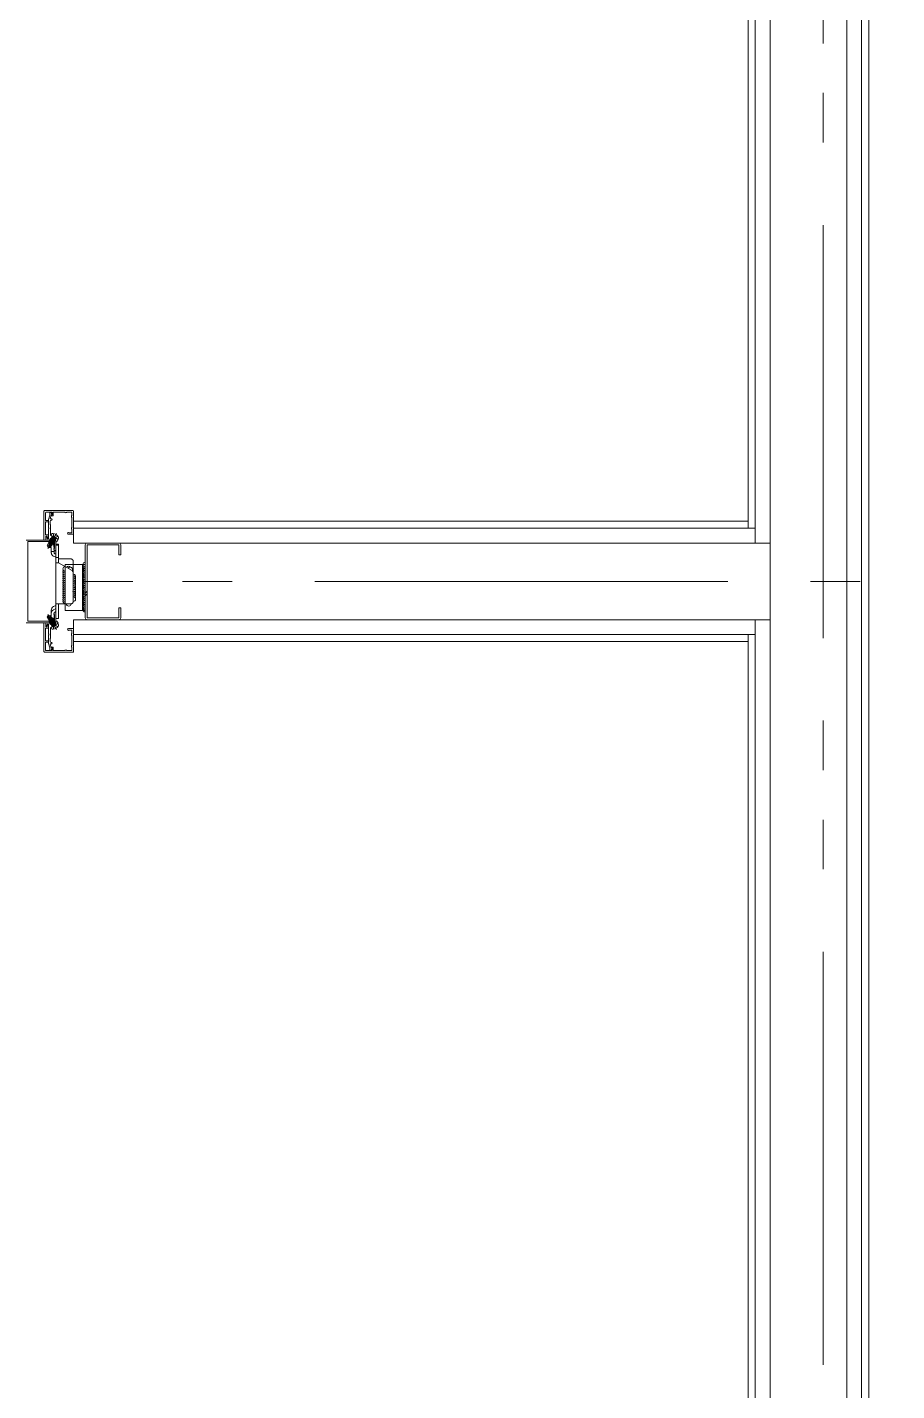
# Model space of a CAD drawing. Units: millimetres at full size. Extents: x -22551 to 92397, y -19340 to 14894.
# Drawn here: x -4513 to -3776, y -2972 to -1816 of the extents above; entities that cross this region are included whole.
import ezdxf

# ---------------------------------------------------------------- set-up
doc = ezdxf.new("R2010")
doc.units = ezdxf.units.MM
doc.header["$LTSCALE"] = 70
doc.linetypes.add('DASHED3', pattern=[4, 3, -1])
doc.linetypes.add('DOUBLE_CHAIN1', pattern=[8.8, 5, -1, 0.6, -0.6, 0.6, -1])
doc.layers.add('2-0_通芯', color=7, linetype='Continuous', lineweight=15)

# ---------------------------------------------------------------- blocks, each defined once
blk = doc.blocks.new('グループ部品-125')
at = {"layer": '2-0_通芯', "linetype": 'DOUBLE_CHAIN1'}
for p, q in [((-3838.39, 2328.28), (-3838.39, -6725.7)), ((-6117.08, -2285.7), (-3366.11, -2285.7))]:
    blk.add_line(p, q, dxfattribs=at)
at = {"layer": '2-0_通芯'}
for p, q in [((-3901.89, 1681.8), (-3901.89, -2240.7)), ((-3895.89, 1681.8), (-3895.89, -2253.2)), ((-3883.39, -963.2), (-3883.39, -3953.2)), ((-3818.39, -963.2), (-3818.39, -4018.2)), ((-3805.89, -963.2), (-3805.89, -3928.2)), ((-3799.89, -969.2), (-3799.89, -3915.7)), ((-4473.39, -2253.2), (-4473.39, -2226.2)), ((-4473.39, -2234.7), (-3901.89, -2234.7)), ((-4473.39, -2240.7), (-3895.89, -2240.7)), ((-4513.39, -2250.7), (-4488.39, -2250.7)), ((-4489.49, -2252), (-4511.99, -2252)), ((-4511.99, -2252), (-4511.99, -2319.4)), ((-4491.87, -2252.08), (-4495.15, -2257.77)), ((-4494.51, -2252.69), (-4494.6, -2252.84)), ((-4494.6, -2252.84), (-4494.38, -2253.22)), ((-4494.6, -2252.84), (-4491.97, -2253.8)), ((-4494.51, -2252.69), (-4494.07, -2252.69)), ((-4491.84, -2253.66), (-4494.51, -2252.69)), ((-4494.42, -2253.3), (-4494.38, -2253.22)), ((-4492.13, -2253.94), (-4494.38, -2253.22)), ((-4494.16, -2252.09), (-4494.25, -2252.24)), ((-4494.25, -2252.24), (-4494.03, -2252.62)), ((-4494.25, -2252.24), (-4490.47, -2253.61)), ((-4494.16, -2252.09), (-4493.72, -2252.09)), ((-4490.38, -2253.46), (-4494.16, -2252.09)), ((-4494.07, -2252.69), (-4494.03, -2252.62)), ((-4494.07, -2252.69), (-4490.95, -2253.69)), ((-4490.91, -2253.61), (-4494.03, -2252.62)), ((-4493.81, -2251.48), (-4493.9, -2251.63)), ((-4493.9, -2251.63), (-4493.68, -2252.01)), ((-4493.9, -2251.63), (-4490.12, -2253)), ((-4493.81, -2251.48), (-4493.37, -2251.48)), ((-4490.03, -2252.85), (-4493.81, -2251.48)), ((-4493.72, -2252.09), (-4493.68, -2252.01)), ((-4493.72, -2252.09), (-4490.6, -2253.08)), ((-4490.56, -2253), (-4493.68, -2252.01)), ((-4493.46, -2250.87), (-4493.55, -2251.02)), ((-4493.55, -2251.02), (-4493.33, -2251.4)), ((-4493.55, -2251.02), (-4489.77, -2252.4)), ((-4493.46, -2250.87), (-4493.02, -2250.87)), ((-4489.68, -2252.25), (-4493.46, -2250.87)), ((-4493.37, -2251.48), (-4493.33, -2251.4)), ((-4493.37, -2251.48), (-4490.25, -2252.47)), ((-4490.21, -2252.4), (-4493.33, -2251.4)), ((-4493.11, -2250.27), (-4493.2, -2250.42)), ((-4493.2, -2250.42), (-4492.98, -2250.8)), ((-4493.2, -2250.42), (-4489.42, -2251.79)), ((-4493.11, -2250.27), (-4492.67, -2250.27)), ((-4489.33, -2251.64), (-4493.11, -2250.27)), ((-4493.02, -2250.87), (-4492.98, -2250.8)), ((-4493.02, -2250.87), (-4489.9, -2251.87)), ((-4489.86, -2251.79), (-4492.98, -2250.8)), ((-4490.71, -2252.83), (-4492.98, -2253.23)), ((-4492.85, -2249.81), (-4492.63, -2250.19)), ((-4492.72, -2246.55), (-4492.08, -2245.63)), ((-4486.66, -2250.05), (-4492.72, -2246.55)), ((-4492.67, -2250.27), (-4492.63, -2250.19)), ((-4492.67, -2250.27), (-4489.55, -2251.26)), ((-4492.41, -2249.05), (-4492.5, -2249.21)), ((-4492.5, -2249.21), (-4492.28, -2249.58)), ((-4492.5, -2249.21), (-4488.72, -2250.58)), ((-4492.32, -2249.66), (-4492.28, -2249.58)), ((-4489.16, -2250.58), (-4492.28, -2249.58)), ((-4492.15, -2248.6), (-4491.93, -2248.98)), ((-4492.15, -2248.6), (-4488.37, -2249.97)), ((-4491.97, -2249.05), (-4491.93, -2248.98)), ((-4491.97, -2249.05), (-4488.85, -2250.05)), ((-4488.81, -2249.97), (-4491.93, -2248.98)), ((-4491.8, -2247.99), (-4491.58, -2248.37)), ((-4488.33, -2249.9), (-4491.75, -2247.92)), ((-4491.62, -2248.45), (-4491.58, -2248.37)), ((-4490.21, -2248.81), (-4491.58, -2248.37)), ((-4491.44, -2247.87), (-4491.54, -2248.04)), ((-4491.37, -2251.21), (-4490.77, -2250.17)), ((-4490.6, -2253.08), (-4490.56, -2253)), ((-4490.38, -2253.46), (-4490.6, -2253.08)), ((-4490.12, -2253), (-4490.56, -2253)), ((-4490.27, -2249.31), (-4487.81, -2245.05)), ((-4490.25, -2252.47), (-4490.21, -2252.4)), ((-4490.03, -2252.85), (-4490.25, -2252.47)), ((-4489.77, -2252.4), (-4490.21, -2252.4)), ((-4490.03, -2252.85), (-4490.12, -2253)), ((-4489.9, -2251.87), (-4489.86, -2251.79)), ((-4489.68, -2252.25), (-4489.9, -2251.87)), ((-4489.42, -2251.79), (-4489.86, -2251.79)), ((-4489.68, -2252.25), (-4489.77, -2252.4)), ((-4489.55, -2251.26), (-4489.51, -2251.18)), ((-4489.33, -2251.64), (-4489.55, -2251.26)), ((-4489.49, -2257.7), (-4489.49, -2252)), ((-4489.33, -2251.64), (-4489.42, -2251.79)), ((-4489.2, -2250.65), (-4489.16, -2250.58)), ((-4488.98, -2251.03), (-4489.2, -2250.65)), ((-4488.72, -2250.58), (-4489.16, -2250.58)), ((-4488.85, -2250.05), (-4488.81, -2249.97)), ((-4488.63, -2250.43), (-4488.85, -2250.05)), ((-4488.37, -2249.97), (-4488.81, -2249.97)), ((-4488.63, -2250.43), (-4488.72, -2250.58)), ((-4488.44, -2249.6), (-4488.54, -2249.77)), ((-4488.39, -2250.7), (-4488.39, -2259.7)), ((-4488.33, -2249.9), (-4488.37, -2249.97)), ((-4486.66, -2250.05), (-4486.18, -2249.03)), ((-4477.64, -2245.7), (-4473.89, -2245.7)), ((-4473.39, -2253.2), (-3883.39, -2253.2)), ((-4461.79, -2253.2), (-4434.99, -2253.2)), ((-4494.47, -2253.28), (-4495.61, -2255.26)), ((-4495.61, -2255.26), (-4494.82, -2256.89)), ((-4494.35, -2254.97), (-4495.57, -2255.19)), ((-4493.94, -2255.66), (-4494.82, -2256.89)), ((-4494.56, -2257.04), (-4494.82, -2256.89)), ((-4494.38, -2256.72), (-4494.56, -2257.04)), ((-4492.75, -2256.91), (-4494.56, -2257.04)), ((-4492.58, -2254.37), (-4494.47, -2253.28)), ((-4492.92, -2256.59), (-4494.38, -2256.72)), ((-4493.94, -2255.66), (-4491.74, -2253.57)), ((-4491.61, -2254.93), (-4491.87, -2254.78)), ((-4491.65, -2254.9), (-4491.26, -2254.22)), ((-4491.42, -2254), (-4490.82, -2254.22)), ((-4490.73, -2254.06), (-4491.33, -2253.85)), ((-4490.95, -2253.69), (-4490.91, -2253.61)), ((-4490.73, -2254.06), (-4490.95, -2253.69)), ((-4490.47, -2253.61), (-4490.91, -2253.61)), ((-4490.73, -2254.06), (-4490.82, -2254.22)), ((-4490.38, -2253.46), (-4490.47, -2253.61)), ((-4490.04, -2257.7), (-4489.49, -2257.7)), ((-4490.04, -2258.57), (-4490.04, -2257.7)), ((-4489.39, -2259.7), (-4490.04, -2258.57)), ((-4489.89, -2261.3), (-4489.89, -2257.5)), ((-4488.39, -2260.05), (-4489.89, -2259.34)), ((-4488.39, -2259.7), (-4489.39, -2259.7)), ((-4488.39, -2259.22), (-4488.39, -2259.93)), ((-4486.09, -2262.7), (-4486.09, -2255.1)), ((-4463.39, -2316.6), (-4463.39, -2254.8)), ((-4488.39, -2270), (-4488.39, -2269.7)), ((-4463.39, -2271.39), (-4463.39, -2310.39)), ((-4473.59, -2293.49), (-4473.59, -2278.22)), ((-4463.39, -2295.7), (-4461.79, -2294.1)), ((-4463.39, -2297.82), (-4461.79, -2296.22)), ((-4492.19, -2310.1), (-4492.19, -2312.64)), ((-4490.3, -2309.71), (-4488.39, -2308.81)), ((-4490.28, -2307.11), (-4488.39, -2306.23)), ((-4488.39, -2308.4), (-4488.39, -2308.7)), ((-4433.39, -2308.2), (-4433.39, -2316.6)), ((-4488.39, -2320.7), (-4513.39, -2320.7)), ((-4511.99, -2319.4), (-4489.49, -2319.4)), ((-4495.61, -2316.14), (-4494.82, -2314.52)), ((-4495.26, -2316.16), (-4494.64, -2314.83)), ((-4491.87, -2319.32), (-4495.15, -2313.64)), ((-4494.82, -2314.52), (-4494.56, -2314.37)), ((-4494.64, -2314.83), (-4494.82, -2314.52)), ((-4493.94, -2315.74), (-4494.56, -2314.37)), ((-4492.75, -2314.49), (-4494.56, -2314.37)), ((-4494.47, -2318.12), (-4494.21, -2317.97)), ((-4494.42, -2318.1), (-4494.03, -2318.79)), ((-4493.76, -2318.75), (-4494.25, -2319.16)), ((-4494.16, -2319.32), (-4494.25, -2319.16)), ((-4494.16, -2319.32), (-4493.67, -2318.9)), ((-4494.16, -2319.32), (-4493.72, -2319.32)), ((-4493.94, -2315.74), (-4493.23, -2318.69)), ((-4490.82, -2317.19), (-4493.9, -2319.77)), ((-4493.9, -2319.77), (-4493.68, -2319.39)), ((-4493.81, -2319.92), (-4493.9, -2319.77)), ((-4493.81, -2319.92), (-4490.73, -2317.34)), ((-4493.81, -2319.92), (-4493.37, -2319.92)), ((-4491.3, -2317.11), (-4493.72, -2319.32)), ((-4493.72, -2319.32), (-4493.68, -2319.39)), ((-4493.68, -2319.39), (-4491.26, -2317.19)), ((-4490.47, -2317.79), (-4493.55, -2320.38)), ((-4493.55, -2320.38), (-4493.33, -2320)), ((-4493.46, -2320.53), (-4493.55, -2320.38)), ((-4493.5, -2317.56), (-4491.61, -2316.47)), ((-4493.46, -2320.53), (-4490.38, -2317.94)), ((-4493.46, -2320.53), (-4493.02, -2320.53)), ((-4490.95, -2317.72), (-4493.37, -2319.92)), ((-4493.37, -2319.92), (-4493.33, -2320)), ((-4493.35, -2318.17), (-4491.61, -2316.58)), ((-4493.33, -2320), (-4490.91, -2317.79)), ((-4491.17, -2316.58), (-4493.31, -2318.37)), ((-4493.26, -2318.56), (-4491.08, -2316.73)), ((-4490.12, -2318.4), (-4493.2, -2320.98)), ((-4493.2, -2320.98), (-4492.98, -2320.6)), ((-4493.11, -2321.13), (-4493.2, -2320.98)), ((-4493.13, -2315.74), (-4492.72, -2314.56)), ((-4493.11, -2321.13), (-4490.03, -2318.55)), ((-4493.11, -2321.13), (-4492.67, -2321.13)), ((-4490.6, -2318.32), (-4493.02, -2320.53)), ((-4493.02, -2320.53), (-4492.98, -2320.6)), ((-4492.98, -2320.6), (-4490.56, -2318.4)), ((-4489.77, -2319), (-4492.85, -2321.59)), ((-4492.85, -2321.59), (-4492.63, -2321.21)), ((-4492.76, -2321.74), (-4492.85, -2321.59)), ((-4492.76, -2321.74), (-4489.68, -2319.16)), ((-4492.76, -2321.74), (-4492.32, -2321.74)), ((-4491.61, -2316.47), (-4492.75, -2314.49)), ((-4492.72, -2324.85), (-4486.66, -2321.35)), ((-4490.25, -2318.93), (-4492.67, -2321.13)), ((-4492.67, -2321.13), (-4492.63, -2321.21)), ((-4492.63, -2321.21), (-4490.21, -2319)), ((-4492.42, -2316.76), (-4490.15, -2317.16)), ((-4492.41, -2322.35), (-4491.97, -2322.35)), ((-4489.9, -2319.53), (-4492.32, -2321.74)), ((-4492.32, -2321.74), (-4492.28, -2321.82)), ((-4492.19, -2312.69), (-4492.19, -2315.46)), ((-4489.07, -2320.22), (-4492.15, -2322.8)), ((-4492.15, -2322.8), (-4491.93, -2322.42)), ((-4491.97, -2322.35), (-4491.93, -2322.42)), ((-4491.93, -2322.42), (-4489.51, -2320.22)), ((-4488.72, -2320.82), (-4491.8, -2323.41)), ((-4491.75, -2323.48), (-4488.33, -2321.5)), ((-4491.65, -2316.5), (-4491.61, -2316.58)), ((-4489.2, -2320.75), (-4491.62, -2322.95)), ((-4491.17, -2316.58), (-4491.61, -2316.58)), ((-4491.58, -2323.03), (-4489.16, -2320.82)), ((-4491.37, -2320.19), (-4490.77, -2321.23)), ((-4491.08, -2316.73), (-4491.3, -2317.11)), ((-4491.3, -2317.11), (-4491.26, -2317.19)), ((-4490.82, -2317.19), (-4491.26, -2317.19)), ((-4491.08, -2316.73), (-4491.17, -2316.58)), ((-4490.73, -2317.34), (-4490.95, -2317.72)), ((-4490.95, -2317.72), (-4490.91, -2317.79)), ((-4490.47, -2317.79), (-4490.91, -2317.79)), ((-4490.73, -2317.34), (-4490.82, -2317.19)), ((-4490.38, -2317.94), (-4490.6, -2318.32)), ((-4490.6, -2318.32), (-4490.56, -2318.4)), ((-4490.12, -2318.4), (-4490.56, -2318.4)), ((-4490.38, -2317.94), (-4490.47, -2317.79)), ((-4489.89, -2315.66), (-4490.4, -2318.57)), ((-4490.27, -2322.09), (-4487.81, -2326.35)), ((-4490.03, -2318.55), (-4490.25, -2318.93)), ((-4490.25, -2318.93), (-4490.21, -2319)), ((-4489.77, -2319), (-4490.21, -2319)), ((-4490.03, -2318.55), (-4490.12, -2318.4)), ((-4490.04, -2312.83), (-4489.39, -2311.7)), ((-4490.04, -2313.7), (-4490.04, -2312.83)), ((-4489.49, -2313.7), (-4490.04, -2313.7)), ((-4489.68, -2319.16), (-4489.9, -2319.53)), ((-4489.9, -2319.53), (-4489.86, -2319.61)), ((-4489.89, -2312.69), (-4489.89, -2315.66)), ((-4489.87, -2322.39), (-4488.81, -2321.43)), ((-4489.42, -2319.61), (-4489.86, -2319.61)), ((-4489.68, -2319.16), (-4489.77, -2319)), ((-4489.55, -2320.14), (-4489.51, -2320.22)), ((-4489.07, -2320.22), (-4489.51, -2320.22)), ((-4489.49, -2319.4), (-4489.49, -2313.7)), ((-4489.39, -2311.7), (-4488.39, -2311.7)), ((-4488.39, -2311.35), (-4489.32, -2311.79)), ((-4489.2, -2320.75), (-4489.16, -2320.82)), ((-4488.72, -2320.82), (-4489.16, -2320.82)), ((-4488.98, -2320.37), (-4489.07, -2320.22)), ((-4488.85, -2321.35), (-4488.81, -2321.43)), ((-4488.37, -2321.43), (-4488.81, -2321.43)), ((-4488.44, -2321.8), (-4488.54, -2321.63)), ((-4486.66, -2321.35), (-4486.18, -2322.37)), ((-4473.39, -2318.2), (-4473.39, -2345.2)), ((-4473.39, -2318.2), (-3883.39, -2318.2)), ((-4434.99, -2318.2), (-4461.79, -2318.2)), ((-3895.89, -2318.2), (-3895.89, -3953.2)), ((-4492.72, -2324.85), (-4492.08, -2325.77)), ((-4492.06, -2322.95), (-4492.15, -2322.8)), ((-4492.06, -2322.95), (-4491.62, -2322.95)), ((-4491.8, -2323.41), (-4491.58, -2323.03)), ((-4491.75, -2323.48), (-4491.8, -2323.41)), ((-4491.62, -2322.95), (-4491.58, -2323.03)), ((-4491.44, -2323.53), (-4491.54, -2323.36)), ((-4477.64, -2325.7), (-4473.89, -2325.7)), ((-4473.39, -2330.7), (-3895.89, -2330.7)), ((-3901.89, -2330.7), (-3901.89, -3940.7)), ((-4473.39, -2336.7), (-3901.89, -2336.7))]:
    blk.add_line(p, q, dxfattribs=at)
at = {"layer": '2-0_通芯', "linetype": 'DASHED3'}
for p, q in [((-4492.19, -2257.7), (-4492.98, -2253.23)), ((-4489.89, -2257.5), (-4490.71, -2252.83)), ((-4492.19, -2261.3), (-4492.19, -2257.7)), ((-4492.19, -2260.23), (-4489.89, -2260.23)), ((-4490.28, -2264.29), (-4488.39, -2265.17)), ((-4488.39, -2262.63), (-4489.31, -2262.2)), ((-4488.39, -2317.2), (-4488.39, -2254.2)), ((-4486.09, -2254.2), (-4488.39, -2254.2)), ((-4486.09, -2255.1), (-4488.39, -2255.1)), ((-4486.09, -2269.85), (-4486.09, -2254.2)), ((-4486.09, -2265.34), (-4488.39, -2265.34)), ((-4486.09, -2266.7), (-4475.59, -2266.7)), ((-4480.39, -2271.39), (-4463.39, -2271.39)), ((-4480.39, -2310.39), (-4480.39, -2271.39)), ((-4473.59, -2268.7), (-4473.59, -2278.22)), ((-4465.69, -2271.39), (-4465.69, -2310.39)), ((-4473.59, -2302.7), (-4473.59, -2294.91)), ((-4488.39, -2304.7), (-4475.59, -2304.7)), ((-4486.09, -2317.2), (-4486.09, -2304.7)), ((-4463.39, -2310.39), (-4480.39, -2310.39)), ((-4488.39, -2311.7), (-4488.39, -2320.7)), ((-4488.39, -2317.2), (-4486.09, -2317.2))]:
    blk.add_line(p, q, dxfattribs=at)
at = {"layer": '2-0_通芯'}
for points in [[(-4473.89, -2225.7), (-4497.89, -2225.7), (-4498.39, -2226.2)], [(-4498.39, -2226.2), (-4498.39, -2250.7), (-4493.84, -2250.7)], [(-4494.99, -2234.2), (-4497.09, -2234.2), (-4497.09, -2227.5)], [(-4496.59, -2227), (-4491.59, -2227), (-4491.59, -2229.03), (-4491.99, -2229.6), (-4491.99, -2230.1), (-4490.59, -2230.1), (-4490.59, -2227), (-4480.91, -2227), (-4480.68, -2227.12)], [(-4494.49, -2240.24), (-4494.49, -2233.19), (-4493.49, -2229.46), (-4493.49, -2227.5)], [(-4492.56, -2227.25), (-4491.43, -2229.19), (-4492.23, -2229.41), (-4493.14, -2232.8), (-4492.09, -2232.8)], [(-4479.1, -2227.12), (-4478.86, -2227), (-4475.19, -2227)], [(-4474.69, -2227.5), (-4474.69, -2229.68), (-4474.8, -2229.91)], [(-4494.49, -2248.76), (-4494.71, -2246.2), (-4497.09, -2246.2), (-4497.09, -2235.2), (-4494.99, -2235.2)], [(-4495.9, -2247.91), (-4495.62, -2249.5), (-4494.49, -2249.5), (-4494.49, -2241.16), (-4494.37, -2240.98), (-4494.37, -2240.43), (-4494.49, -2240.24)], [(-4493.29, -2235), (-4493.29, -2237.4), (-4492.99, -2237.7), (-4492.99, -2246.4), (-4490.08, -2248.08), (-4489.98, -2248.28), (-4489.51, -2248.55), (-4489.29, -2248.54), (-4486.48, -2250.16), (-4487.6, -2252.1), (-4488.39, -2252.1)], [(-4474.8, -2231.49), (-4474.69, -2231.73), (-4474.69, -2239.68), (-4474.8, -2239.91)], [(-4474.8, -2241.49), (-4474.69, -2241.73), (-4474.69, -2244)], [(-4496.89, -2250.7), (-4496.89, -2247.3), (-4495.76, -2247.3), (-4495.48, -2248.89)], [(-4488.39, -2250.7), (-4490.54, -2250.7), (-4493.01, -2249.27), (-4493.84, -2250.7)], [(-4488.98, -2251.03), (-4492.76, -2249.66), (-4492.85, -2249.81), (-4489.07, -2251.18)], [(-4492.76, -2249.66), (-4492.32, -2249.66), (-4489.2, -2250.65)], [(-4488.98, -2251.03), (-4489.07, -2251.18), (-4489.51, -2251.18), (-4492.63, -2250.19)], [(-4488.63, -2250.43), (-4492.41, -2249.05), (-4491.97, -2249.05)], [(-4488.75, -2249.65), (-4492.06, -2248.45), (-4492.15, -2248.6)], [(-4492.06, -2248.45), (-4491.62, -2248.45), (-4489.87, -2249.01)], [(-4491.75, -2247.92), (-4491.8, -2247.99), (-4491.33, -2248.16)], [(-4490.28, -2245.23), (-4490.41, -2247.25), (-4489.72, -2248.35)], [(-4486.73, -2247.28), (-4488.42, -2248.4), (-4489.72, -2248.35)], [(-4475.19, -2244.5), (-4476.9, -2244.5), (-4477.11, -2244.41)], [(-4494.38, -2256.72), (-4491.34, -2253.87), (-4492.92, -2256.59)], [(-4493.99, -2255.75), (-4494.35, -2254.97), (-4493.77, -2253.68)], [(-4491.61, -2254.93), (-4492.75, -2256.91), (-4492.92, -2256.59)], [(-4490.82, -2254.22), (-4491.26, -2254.22), (-4491.5, -2254.14)], [(-4433.39, -2254.8), (-4433.39, -2263.2), (-4434.99, -2263.2), (-4434.99, -2254.8), (-4461.79, -2254.8), (-4461.79, -2316.6), (-4434.99, -2316.6), (-4434.99, -2308.2), (-4433.39, -2308.2)], [(-4498.39, -2345.2), (-4498.39, -2320.7), (-4493.84, -2320.7)], [(-4496.89, -2320.7), (-4496.89, -2324.1), (-4495.76, -2324.1), (-4495.48, -2322.51)], [(-4495.9, -2323.49), (-4495.62, -2321.9), (-4494.49, -2321.9), (-4494.49, -2330.24), (-4494.37, -2330.43), (-4494.37, -2330.98), (-4494.49, -2331.16)], [(-4494.47, -2318.12), (-4495.61, -2316.14), (-4495.26, -2316.16)], [(-4494.64, -2314.83), (-4493.68, -2318.88), (-4495.26, -2316.16)], [(-4494.25, -2319.16), (-4494.03, -2318.79), (-4493.84, -2318.61)], [(-4493.99, -2315.65), (-4493.13, -2315.74), (-4492.31, -2316.88)], [(-4493.29, -2336.4), (-4493.29, -2334), (-4492.99, -2333.7), (-4492.99, -2325), (-4490.08, -2323.32), (-4489.98, -2323.13), (-4489.51, -2322.85), (-4489.29, -2322.86), (-4486.48, -2321.24), (-4487.6, -2319.3), (-4488.39, -2319.3), (-4488.39, -2320.7), (-4490.54, -2320.7), (-4493.01, -2322.13), (-4493.84, -2320.7)], [(-4492.19, -2315.46), (-4492.67, -2318.17), (-4490.4, -2318.57)], [(-4492.41, -2322.35), (-4489.33, -2319.76), (-4489.42, -2319.61), (-4492.5, -2322.2)], [(-4492.41, -2322.35), (-4492.5, -2322.2), (-4492.28, -2321.82), (-4489.86, -2319.61)], [(-4492.06, -2322.95), (-4488.98, -2320.37), (-4489.2, -2320.75)], [(-4489.33, -2319.76), (-4489.55, -2320.14), (-4491.97, -2322.35)], [(-4491.33, -2323.24), (-4488.63, -2320.97), (-4488.72, -2320.82)], [(-4488.63, -2320.97), (-4488.85, -2321.35), (-4490.21, -2322.59)], [(-4488.33, -2321.5), (-4488.37, -2321.43), (-4488.75, -2321.75)], [(-4494.49, -2322.64), (-4494.71, -2325.2), (-4497.09, -2325.2), (-4497.09, -2336.2), (-4494.99, -2336.2)], [(-4494.49, -2331.16), (-4494.49, -2338.21), (-4493.49, -2341.94), (-4493.49, -2343.9)], [(-4490.28, -2326.17), (-4490.41, -2324.15), (-4489.72, -2323.05)], [(-4486.73, -2324.12), (-4488.42, -2323), (-4489.72, -2323.05)], [(-4475.19, -2326.9), (-4476.9, -2326.9), (-4477.11, -2326.99)], [(-4474.8, -2329.91), (-4474.69, -2329.68), (-4474.69, -2327.4)], [(-4474.8, -2339.91), (-4474.69, -2339.68), (-4474.69, -2331.73), (-4474.8, -2331.49)], [(-4473.89, -2345.7), (-4497.89, -2345.7), (-4498.39, -2345.2)], [(-4494.99, -2337.2), (-4497.09, -2337.2), (-4497.09, -2343.9)], [(-4496.59, -2344.4), (-4491.59, -2344.4), (-4491.59, -2342.37), (-4491.99, -2341.8), (-4491.99, -2341.3), (-4490.59, -2341.3), (-4490.59, -2344.4), (-4480.91, -2344.4), (-4480.68, -2344.29)], [(-4492.56, -2344.15), (-4491.43, -2342.21), (-4492.23, -2341.99), (-4493.14, -2338.6), (-4492.09, -2338.6)], [(-4479.1, -2344.29), (-4478.86, -2344.4), (-4475.19, -2344.4)], [(-4474.69, -2343.9), (-4474.69, -2341.73), (-4474.8, -2341.49)]]:
    blk.add_lwpolyline(points, dxfattribs=at)
at = {"layer": '2-0_通芯', "linetype": 'DASHED3'}
blk.add_lwpolyline([(-4474.59, -2276.49), (-4486.09, -2269.85), (-4488.39, -2269.85)], dxfattribs=at)
at = {"layer": '2-0_通芯'}
for centre, radius, start, end in [((-4496.59, -2227.5), 0.5, 90.00001, 179.99999), ((-4492.99, -2227.5), 0.5, 29.99999, 180), ((-4479.89, -2226.5), 1, 217.97987, 322.02013), ((-4475.19, -2227.5), 0.5, 0.00001, 89.99999), ((-4474.19, -2230.7), 1, 127.97987, 232.02013), ((-4473.89, -2226.2), 0.5, 0.00001, 89.99999), ((-4494.99, -2234.7), 0.5, 269.99999, 90.00001), ((-4492.09, -2235), 1.2, 90.00001, 179.99999), ((-4492.09, -2233.3), 0.5, 269.99999, 90.00001), ((-4474.19, -2240.7), 1, 127.97987, 232.02013), ((-4496.39, -2248), 0.5, 9.99999, 180), ((-4494.99, -2248.8), 0.5, 190.00001, 5), ((-4491.01, -2246.38), 1.3, 75.88085, 145), ((-4491.87, -2247.62), 0.5, 330, 60), ((-4492.89, -2253.84), 9, 44.11915, 75.88085), ((-4488.01, -2249.85), 0.5, 60, 150), ((-4487.36, -2248.48), 1.3, 335, 44.11915), ((-4477.64, -2244.95), 0.75, 45.58467, 269.99998), ((-4475.19, -2244), 0.5, 270.00001, 359.99999), ((-4473.89, -2245.2), 0.5, 270.00001, 359.99999), ((-4461.79, -2254.8), 1.6, 90, 180), ((-4434.99, -2254.8), 1.6, 0, 90), ((-4491.56, -2253.74), 0.248, 330, 137.19096), ((-4480.39, -2275.14), 2, 90, 270), ((-4480.39, -2276.74), 2, 156.42182, 270), ((-4477.57, -2274.77), 2, 36.40668, 149.98486), ((-4476.19, -2275.57), 2, 329.98486, 149.98486), ((-4463.39, -2271.39), 2, 90, 270), ((-4463.39, -2272.99), 2, 156.42182, 270), ((-4463.39, -2274.59), 2, 156.42182, 270), ((-4463.39, -2276.19), 2, 156.42182, 270), ((-4480.39, -2278.34), 2, 156.42182, 270), ((-4480.39, -2279.94), 2, 156.42182, 270), ((-4480.39, -2281.54), 2, 156.42182, 270), ((-4480.39, -2283.14), 2, 156.42182, 270), ((-4480.39, -2284.74), 2, 156.42182, 270), ((-4480.39, -2286.34), 2, 156.42182, 270), ((-4480.39, -2287.94), 2, 156.42182, 270), ((-4475.59, -2278.22), 2, 0, 60), ((-4473.59, -2281.5), 2, 336.42182, 90), ((-4473.59, -2283.1), 2, 336.42182, 90), ((-4473.59, -2284.7), 2, 336.42182, 90), ((-4473.59, -2286.3), 2, 336.42182, 90), ((-4473.59, -2287.9), 2, 336.42182, 90), ((-4473.59, -2289.5), 2, 336.42182, 90), ((-4463.39, -2277.79), 2, 156.42182, 270), ((-4463.39, -2279.39), 2, 156.42182, 270), ((-4463.39, -2280.99), 2, 156.42182, 270), ((-4463.39, -2282.59), 2, 156.42182, 270), ((-4463.39, -2284.19), 2, 156.42182, 270), ((-4463.39, -2285.79), 2, 156.42182, 270), ((-4463.39, -2287.39), 2, 156.42182, 270), ((-4480.39, -2289.54), 2, 156.42182, 270), ((-4480.39, -2291.14), 2, 156.42182, 270), ((-4480.39, -2292.74), 2, 156.42182, 270), ((-4480.39, -2294.34), 2, 156.42182, 270), ((-4480.39, -2295.94), 2, 156.42182, 270), ((-4480.39, -2297.54), 2, 156.42182, 270), ((-4480.39, -2299.14), 2, 156.42182, 270), ((-4472.89, -2294.2), 1, 134.427, 225.573), ((-4473.59, -2291.1), 2, 336.42182, 90), ((-4473.59, -2292.7), 2, 336.42182, 90), ((-4473.59, -2294.3), 2, 336.42182, 90), ((-4473.59, -2295.9), 2, 336.42182, 90), ((-4473.59, -2297.5), 2, 336.42182, 90), ((-4473.59, -2299.1), 2, 336.42182, 90), ((-4473.59, -2300.7), 2, 270, 90), ((-4463.39, -2288.99), 2, 156.42182, 270), ((-4463.39, -2290.59), 2, 156.42182, 270), ((-4463.39, -2292.19), 2, 156.42182, 270), ((-4463.39, -2293.79), 2, 156.42182, 270), ((-4463.39, -2295.39), 2, 156.42182, 270), ((-4463.39, -2296.99), 2, 156.42182, 270), ((-4463.39, -2298.59), 2, 156.42182, 270), ((-4463.39, -2300.19), 2, 156.42182, 270), ((-4488.89, -2310.1), 3.3, 115, 180), ((-4488.89, -2312.69), 3.3, 115.33088, 180), ((-4480.39, -2300.74), 2, 156.42182, 270), ((-4480.39, -2302.34), 2, 156.42182, 270), ((-4477.39, -2304.7), 2, 180, 0), ((-4463.39, -2301.79), 2, 156.42182, 270), ((-4463.39, -2303.39), 2, 156.42182, 270), ((-4463.39, -2304.99), 2, 156.42182, 270), ((-4463.39, -2306.59), 2, 156.42182, 270), ((-4463.39, -2308.19), 2, 156.42182, 270), ((-4463.39, -2309.79), 2, 156.42182, 270), ((-4494.99, -2322.6), 0.5, 355, 169.99999), ((-4493.47, -2318.76), 0.248, 210, 17.19096), ((-4488.89, -2312.69), 1, 115.33088, 180), ((-4488.01, -2321.55), 0.5, 210, 300), ((-4487.36, -2322.92), 1.3, 315.88085, 25), ((-4461.79, -2316.6), 1.6, 180, 270), ((-4434.99, -2316.6), 1.6, 270.00191, 0), ((-4496.39, -2323.4), 0.5, 180, 350.00001), ((-4491.01, -2325.03), 1.3, 215, 284.11915), ((-4491.87, -2323.78), 0.5, 300, 30), ((-4492.89, -2317.56), 9, 284.11915, 315.88085), ((-4477.64, -2326.45), 0.75, 90.00002, 314.41533), ((-4475.19, -2327.4), 0.5, 0.00001, 89.99999), ((-4474.19, -2330.7), 1, 127.97987, 232.02013), ((-4473.89, -2326.2), 0.5, 0.00001, 89.99999), ((-4496.59, -2343.9), 0.5, 180.00001, 269.99999), ((-4494.99, -2336.7), 0.5, 269.99999, 90.00001), ((-4492.99, -2343.9), 0.5, 180, 330.00001), ((-4492.09, -2336.4), 1.2, 180.00001, 269.99999), ((-4492.09, -2338.1), 0.5, 269.99999, 90.00001), ((-4479.89, -2344.9), 1, 37.97987, 142.02013), ((-4474.19, -2340.7), 1, 127.97987, 232.02013), ((-4475.19, -2343.9), 0.5, 270.00001, 359.99999), ((-4473.89, -2345.2), 0.5, 270.00001, 359.99999)]:
    blk.add_arc(centre, radius, start, end, dxfattribs=at)
at = {"layer": '2-0_通芯', "linetype": 'DASHED3'}
for centre, radius, start, end in [((-4488.89, -2261.3), 3.3, 180, 245), ((-4488.89, -2261.3), 1, 180, 245), ((-4475.59, -2268.7), 2, 0, 90), ((-4475.59, -2302.7), 2, 270, 0)]:
    blk.add_arc(centre, radius, start, end, dxfattribs=at)

msp = doc.modelspace()

# ---------------------------------------------------------------- block references
at = {"layer": '2-0_通芯'}
msp.add_blockref('グループ部品-125', (0, 0), dxfattribs=at)

doc.saveas('drawing.dxf')
